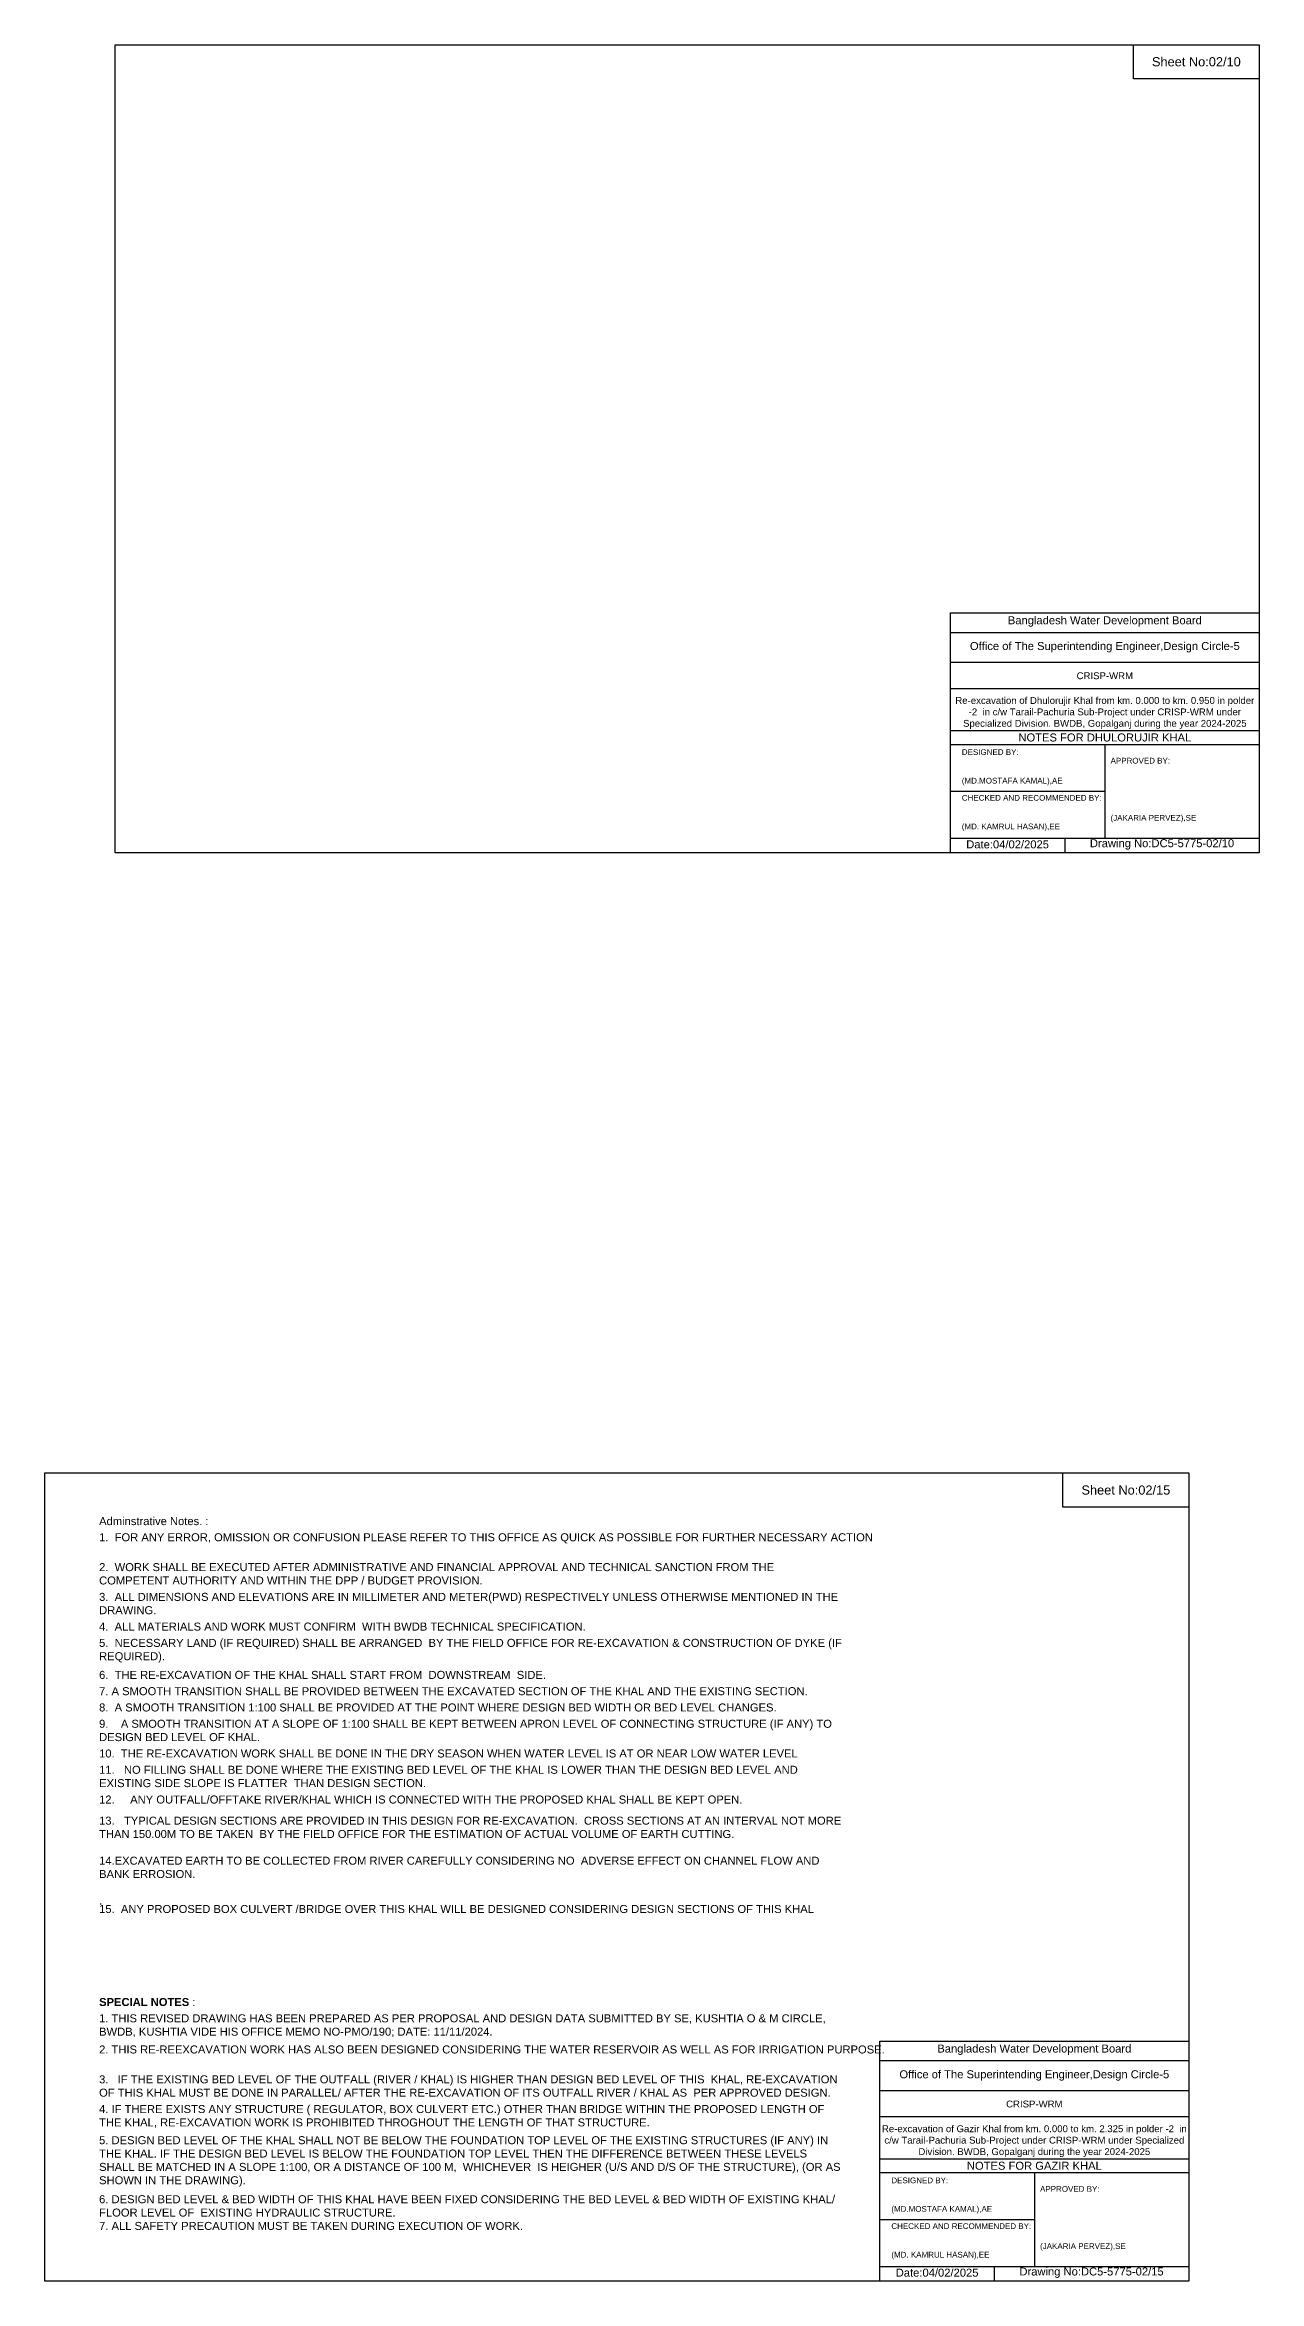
# Model space of a CAD drawing. Header units: inches. Extents: x 91000 to 258000, y -5656 to 9994.
# Drawn here: x 110000 to 118493, y -5656 to 9994 of the extents above; entities that cross this region are included whole.
import ezdxf

# ---------------------------------------------------------------- set-up
doc = ezdxf.new("R2010")
doc.units = ezdxf.units.IN
doc.header["$LTSCALE"] = 7
doc.header["$MEASUREMENT"] = 0
doc.styles.get("Standard").update_dxf_attribs({"font": 'arial.ttf'})

msp = doc.modelspace()

# ---------------------------------------------------------------- linework, layer by layer
for points in [[(110493, 9994), (118493, 9994), (118493, 4338), (110493, 4338)], [(117613, 9994), (118493, 9994), (118493, 9754), (117613, 9754)], [(110000, 0), (118000, 0), (118000, -5656), (110000, -5656)], [(117120, 0), (118000, 0), (118000, -240), (117120, -240)]]:
    msp.add_lwpolyline(points, close=True)
for points in [[(116333, 4338), (116333, 6018), (118493, 6018)], [(116333, 5882), (118493, 5882)], [(116333, 5674), (118493, 5674)], [(116333, 5490), (118493, 5490)], [(116333, 5194), (118493, 5194)], [(116333, 5098), (118493, 5098)], [(117413, 5098), (117413, 4442)], [(116333, 4770), (117413, 4770)], [(116333, 4442), (118493, 4442)], [(117133, 4442), (117133, 4338)], [(115840, -5656), (115840, -3976), (118000, -3976)], [(115840, -4112), (118000, -4112)], [(115840, -4320), (118000, -4320)], [(115840, -4504), (118000, -4504)], [(115840, -4800), (118000, -4800)], [(115840, -4896), (118000, -4896)], [(116920, -4896), (116920, -5552)], [(115840, -5224), (116920, -5224)], [(115840, -5552), (118000, -5552)], [(116640, -5552), (116640, -5656)]]:
    msp.add_lwpolyline(points)

# ---------------------------------------------------------------- texts
at = {"attachment_point": 5}
for s, insert, char_height in [('Sheet No:02/10', (118053, 9874), 64), ('Bangladesh Water Development Board', (117413, 5958), 56), ('Office of The Superintending Engineer,Design Circle-5', (117413, 5778), 56), ('Sheet No:02/15', (117560, -120), 64), ('Bangladesh Water Development Board', (116920, -4036), 56), ('Office of The Superintending Engineer,Design Circle-5', (116920, -4216), 56)]:
    msp.add_mtext(s, dxfattribs=dict(at, insert=insert, char_height=char_height))
for s, insert, char_height, width, attachment_point in [('CRISP-WRM', (117413, 5578), 48, 2240, 5), ('Re-excavation of Dhulorujir Khal from km. 0.000 to km. 0.950 in polder -2  in c/w Tarail-Pachuria Sub-Project under CRISP-WRM under Specialized Division. BWDB, Gopalganj during the year 2024-2025', (117413, 5318), 48, 2160, 5), ('NOTES FOR DHULORUJIR KHAL', (117413, 5146), 56, 2240, 5), ('DESIGNED BY:^J^J^J(MD.MOSTAFA KAMAL),AE', (116413, 4938), 40, 1120, 4), ('APPROVED BY:^J^J^J^J^J^J(JAKARIA PERVEZ),SE', (117453, 4778), 40, 1120, 4), ('CHECKED AND RECOMMENDED BY:^J^J^J(MD. KAMRUL HASAN),EE', (116413, 4618), 40, 1120, 4), ('Date:04/02/2025', (116733, 4398), 56, 1120, 5), ('Drawing No:DC5-5775-02/10', (117813, 4398), 56, 1760, 5), ('Adminstrative Notes. :', (110380, -309), 56, 5200, 1), ('1.  FOR ANY ERROR, OMISSION OR CONFUSION PLEASE REFER TO THIS OFFICE AS QUICK AS POSSIBLE FOR FURTHER NECESSARY ACTION', (110380, -422), 56, 5200, 1), ('2.  WORK SHALL BE EXECUTED AFTER ADMINISTRATIVE AND FINANCIAL APPROVAL AND TECHNICAL SANCTION FROM THE COMPETENT AUTHORITY AND WITHIN THE DPP / BUDGET PROVISION. ', (110380, -631), 56, 5200, 1), ('3.  ALL DIMENSIONS AND ELEVATIONS ARE IN MILLIMETER AND METER(PWD) RESPECTIVELY UNLESS OTHERWISE MENTIONED IN THE DRAWING.', (110380, -839), 56, 5200, 1), ('4.  ALL MATERIALS AND WORK MUST CONFIRM  WITH BWDB TECHNICAL SPECIFICATION.', (110380, -1047), 56, 5200, 1), ('5.  NECESSARY LAND (IF REQUIRED) SHALL BE ARRANGED  BY THE FIELD OFFICE FOR RE-EXCAVATION & CONSTRUCTION OF DYKE (IF REQUIRED).', (110380, -1161), 56, 5200, 1), ('6.  THE RE-EXCAVATION OF THE KHAL SHALL START FROM  DOWNSTREAM  SIDE.', (110380, -1385), 56, 5200, 1), ('7. A SMOOTH TRANSITION SHALL BE PROVIDED BETWEEN THE EXCAVATED SECTION OF THE KHAL AND THE EXISTING SECTION.', (110380, -1499), 56, 5200, 1), ('8.  A SMOOTH TRANSITION 1:100 SHALL BE PROVIDED AT THE POINT WHERE DESIGN BED WIDTH OR BED LEVEL CHANGES.', (110380, -1613), 56, 5200, 1), ('9.    A SMOOTH TRANSITION AT A SLOPE OF 1:100 SHALL BE KEPT BETWEEN APRON LEVEL OF CONNECTING STRUCTURE (IF ANY) TO DESIGN BED LEVEL OF KHAL.', (110380, -1727), 56, 5200, 1), ('10.  THE RE-EXCAVATION WORK SHALL BE DONE IN THE DRY SEASON WHEN WATER LEVEL IS AT OR NEAR LOW WATER LEVEL', (110380, -1935), 56, 5200, 1), ('11.   NO FILLING SHALL BE DONE WHERE THE EXISTING BED LEVEL OF THE KHAL IS LOWER THAN THE DESIGN BED LEVEL AND EXISTING SIDE SLOPE IS FLATTER  THAN DESIGN SECTION.', (110380, -2049), 56, 5200, 1), ('12.     ANY OUTFALL/OFFTAKE RIVER/KHAL WHICH IS CONNECTED WITH THE PROPOSED KHAL SHALL BE KEPT OPEN.', (110380, -2257), 56, 5200, 1), ('13.   TYPICAL DESIGN SECTIONS ARE PROVIDED IN THIS DESIGN FOR RE-EXCAVATION.  CROSS SECTIONS AT AN INTERVAL NOT MORE THAN 150.00M TO BE TAKEN  BY THE FIELD OFFICE FOR THE ESTIMATION OF ACTUAL VOLUME OF EARTH CUTTING. ^J^J14.EXCAVATED EARTH TO BE COLLECTED FROM RIVER CAREFULLY CONSIDERING NO  ADVERSE EFFECT ON CHANNEL FLOW AND BANK ERROSION.^J^J.', (110380, -2405), 56, 5200, 1), ('15.  ANY PROPOSED BOX CULVERT /BRIDGE OVER THIS KHAL WILL BE DESIGNED CONSIDERING DESIGN SECTIONS OF THIS KHAL', (110380, -3023), 56, 5200, 1), ('{\\fArial|b1|i0|c0|p34;SPECIAL NOTES} :', (110380, -3674), 56, 5200, 1), ('1. THIS REVISED DRAWING HAS BEEN PREPARED AS PER PROPOSAL AND DESIGN DATA SUBMITTED BY SE, KUSHTIA O & M CIRCLE, BWDB, KUSHTIA VIDE HIS OFFICE MEMO NO-PMO/190; DATE: 11/11/2024. ', (110380, -3788), 56, 5200, 1), ('2. THIS RE-REEXCAVATION WORK HAS ALSO BEEN DESIGNED CONSIDERING THE WATER RESERVOIR AS WELL AS FOR IRRIGATION PURPOSE.  ', (110380, -4006), 56, 5200, 1), ('3.   IF THE EXISTING BED LEVEL OF THE OUTFALL (RIVER / KHAL) IS HIGHER THAN DESIGN BED LEVEL OF THIS  KHAL, RE-EXCAVATION OF THIS KHAL MUST BE DONE IN PARALLEL/ AFTER THE RE-EXCAVATION OF ITS OUTFALL RIVER / KHAL AS  PER APPROVED DESIGN.^J', (110380, -4215), 56, 5200, 1), ('4. IF THERE EXISTS ANY STRUCTURE ( REGULATOR, BOX CULVERT ETC.) OTHER THAN BRIDGE WITHIN THE PROPOSED LENGTH OF THE KHAL, RE-EXCAVATION WORK IS PROHIBITED THROGHOUT THE LENGTH OF THAT STRUCTURE.', (110380, -4423), 56, 5200, 1), ('CRISP-WRM', (116920, -4416), 48, 2240, 5), ('5. DESIGN BED LEVEL OF THE KHAL SHALL NOT BE BELOW THE FOUNDATION TOP LEVEL OF THE EXISTING STRUCTURES (IF ANY) IN THE KHAL. IF THE DESIGN BED LEVEL IS BELOW THE FOUNDATION TOP LEVEL THEN THE DIFFERENCE BETWEEN THESE LEVELS SHALL BE MATCHED IN A SLOPE 1:100, OR A DISTANCE OF 100 M,  WHICHEVER  IS HEIGHER (U/S AND D/S OF THE STRUCTURE), (OR AS SHOWN IN THE DRAWING).^J', (110380, -4641), 56, 5200, 1), ('Re-excavation of Gazir Khal from km. 0.000 to km. 2.325 in polder -2  in c/w Tarail-Pachuria Sub-Project under CRISP-WRM under Specialized Division. BWDB, Gopalganj during the year 2024-2025', (116920, -4676), 48, 2160, 5), ('NOTES FOR GAZIR KHAL', (116920, -4848), 56, 2240, 5), ('DESIGNED BY:^J^J^J(MD.MOSTAFA KAMAL),AE', (115920, -5056), 40, 1120, 4), ('APPROVED BY:^J^J^J^J^J^J(JAKARIA PERVEZ),SE', (116960, -5216), 40, 1120, 4), ('6. DESIGN BED LEVEL & BED WIDTH OF THIS KHAL HAVE BEEN FIXED CONSIDERING THE BED LEVEL & BED WIDTH OF EXISTING KHAL/ FLOOR LEVEL OF  EXISTING HYDRAULIC STRUCTURE.\\P7. ALL SAFETY PRECAUTION MUST BE TAKEN DURING EXECUTION OF WORK.', (110380, -5054), 56, 5200, 1), ('CHECKED AND RECOMMENDED BY:^J^J^J(MD. KAMRUL HASAN),EE', (115920, -5376), 40, 1120, 4), ('Date:04/02/2025', (116240, -5596), 56, 1120, 5), ('Drawing No:DC5-5775-02/15', (117320, -5596), 56, 1760, 5)]:
    msp.add_mtext(s, dxfattribs=dict(insert=insert, char_height=char_height, width=width, attachment_point=attachment_point))

doc.saveas('drawing.dxf')
